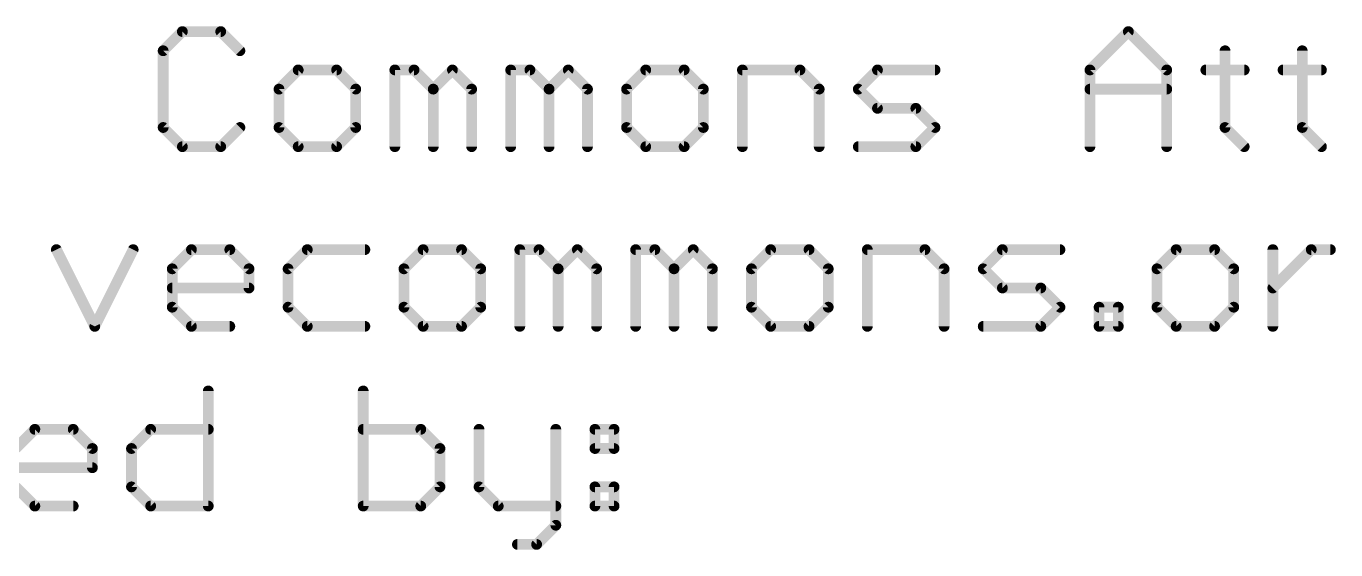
# Model space of a CAD drawing. Extents: x -17 to 166, y -13 to 51.
# Drawn here: x 24.74 to 43.25, y -13.24 to -5.84 of the extents above; entities that cross this region are included whole.
import ezdxf

# ---------------------------------------------------------------- set-up
doc = ezdxf.new("R2010")
doc.units = 0
doc.layers.add('51', color=53, linetype='CONTINUOUS')

msp = doc.modelspace()

# ---------------------------------------------------------------- linework, layer by layer
at = {"layer": '51', "const_width": 0.1524}
for points in [[(26.9491, -5.9168), (26.678, -6.188)], [(27.4915, -5.9168), (26.9491, -5.9168)], [(27.7626, -6.188), (27.4915, -5.9168)], [(39.7752, -6.4591), (40.3176, -5.9168)], [(40.3176, -5.9168), (40.8599, -6.4591)], [(26.678, -6.188), (26.678, -7.2726)], [(41.6836, -6.188), (41.6836, -7.2726)], [(42.775, -6.188), (42.775, -7.2726)], [(28.5863, -6.4591), (28.3151, -6.7303)], [(29.1286, -6.4591), (28.5863, -6.4591)], [(29.3998, -6.7303), (29.1286, -6.4591)], [(29.9523, -7.5438), (29.9523, -6.4591)], [(29.9523, -6.4591), (30.2235, -6.4591)], [(30.2235, -6.4591), (30.4946, -6.7303)], [(30.4946, -6.7303), (30.7658, -6.4591)], [(30.7658, -6.4591), (31.037, -6.7303)], [(31.5895, -7.5438), (31.5895, -6.4591)], [(31.5895, -6.4591), (31.8606, -6.4591)], [(31.8606, -6.4591), (32.1318, -6.7303)], [(32.1318, -6.7303), (32.4029, -6.4591)], [(32.4029, -6.4591), (32.6741, -6.7303)], [(33.4978, -6.4591), (33.2266, -6.7303)], [(34.0401, -6.4591), (33.4978, -6.4591)], [(34.3113, -6.7303), (34.0401, -6.4591)], [(34.8638, -7.5438), (34.8638, -6.4591)], [(34.8638, -6.4591), (35.6773, -6.4591)], [(35.6773, -6.4591), (35.9484, -6.7303)], [(36.5009, -6.7303), (36.7721, -6.4591)], [(36.7721, -6.4591), (37.5856, -6.4591)], [(39.7752, -7.5438), (39.7752, -6.4591)], [(40.8599, -6.4591), (40.8599, -7.5438)], [(41.4124, -6.4591), (41.9547, -6.4591)], [(42.5038, -6.4591), (43.0462, -6.4591)], [(28.3151, -6.7303), (28.3151, -7.2726)], [(29.3998, -7.2726), (29.3998, -6.7303)], [(30.4946, -6.7303), (30.4946, -7.5438)], [(31.037, -6.7303), (31.037, -7.5438)], [(32.1318, -6.7303), (32.1318, -7.5438)], [(32.6741, -6.7303), (32.6741, -7.5438)], [(33.2266, -6.7303), (33.2266, -7.2726)], [(34.3113, -7.2726), (34.3113, -6.7303)], [(35.9484, -6.7303), (35.9484, -7.5438)], [(36.7721, -7.0015), (36.5009, -6.7303)], [(39.7752, -6.7303), (40.8599, -6.7303)], [(37.3144, -7.0015), (36.7721, -7.0015)], [(37.5856, -7.2726), (37.3144, -7.0015)], [(26.678, -7.2726), (26.9491, -7.5438)], [(27.4915, -7.5438), (27.7626, -7.2726)], [(28.3151, -7.2726), (28.5863, -7.5438)], [(29.1286, -7.5438), (29.3998, -7.2726)], [(33.2266, -7.2726), (33.4978, -7.5438)], [(34.0401, -7.5438), (34.3113, -7.2726)], [(37.3144, -7.5438), (37.5856, -7.2726)], [(41.6836, -7.2726), (41.9547, -7.5438)], [(42.775, -7.2726), (43.0462, -7.5438)], [(26.9491, -7.5438), (27.4915, -7.5438)], [(28.5863, -7.5438), (29.1286, -7.5438)], [(33.4978, -7.5438), (34.0401, -7.5438)], [(36.5009, -7.5438), (37.3144, -7.5438)], [(25.1692, -8.9991), (25.7116, -10.0838)], [(25.7116, -10.0838), (26.2539, -8.9991)], [(26.8064, -9.2703), (27.0776, -8.9991)], [(27.0776, -8.9991), (27.6199, -8.9991)], [(27.6199, -8.9991), (27.891, -9.2703)], [(28.7147, -8.9991), (28.4435, -9.2703)], [(29.5282, -8.9991), (28.7147, -8.9991)], [(30.3519, -8.9991), (30.0807, -9.2703)], [(30.8942, -8.9991), (30.3519, -8.9991)], [(31.1654, -9.2703), (30.8942, -8.9991)], [(31.7179, -10.0838), (31.7179, -8.9991)], [(31.7179, -8.9991), (31.989, -8.9991)], [(31.989, -8.9991), (32.2602, -9.2703)], [(32.2602, -9.2703), (32.5314, -8.9991)], [(32.5314, -8.9991), (32.8025, -9.2703)], [(33.355, -10.0838), (33.355, -8.9991)], [(33.355, -8.9991), (33.6262, -8.9991)], [(33.6262, -8.9991), (33.8973, -9.2703)], [(33.8973, -9.2703), (34.1685, -8.9991)], [(34.1685, -8.9991), (34.4397, -9.2703)], [(35.2633, -8.9991), (34.9922, -9.2703)], [(35.8057, -8.9991), (35.2633, -8.9991)], [(36.0768, -9.2703), (35.8057, -8.9991)], [(36.6293, -10.0838), (36.6293, -8.9991)], [(36.6293, -8.9991), (37.4428, -8.9991)], [(37.4428, -8.9991), (37.714, -9.2703)], [(38.2665, -9.2703), (38.5376, -8.9991)], [(38.5376, -8.9991), (39.3511, -8.9991)], [(40.9934, -8.9991), (40.7222, -9.2703)], [(41.5357, -8.9991), (40.9934, -8.9991)], [(41.8069, -9.2703), (41.5357, -8.9991)], [(42.3594, -10.0838), (42.3594, -8.9991)], [(42.3594, -9.5415), (42.9017, -8.9991)], [(42.9017, -8.9991), (43.1729, -8.9991)], [(26.8064, -9.8126), (26.8064, -9.2703)], [(27.891, -9.2703), (27.891, -9.5415)], [(28.4435, -9.2703), (28.4435, -9.8126)], [(30.0807, -9.2703), (30.0807, -9.8126)], [(31.1654, -9.8126), (31.1654, -9.2703)], [(32.2602, -9.2703), (32.2602, -10.0838)], [(32.8025, -9.2703), (32.8025, -10.0838)], [(33.8973, -9.2703), (33.8973, -10.0838)], [(34.4397, -9.2703), (34.4397, -10.0838)], [(34.9922, -9.2703), (34.9922, -9.8126)], [(36.0768, -9.8126), (36.0768, -9.2703)], [(37.714, -9.2703), (37.714, -10.0838)], [(38.5376, -9.5415), (38.2665, -9.2703)], [(40.7222, -9.2703), (40.7222, -9.8126)], [(41.8069, -9.8126), (41.8069, -9.2703)], [(27.891, -9.5415), (26.8064, -9.5415)], [(39.08, -9.5415), (38.5376, -9.5415)], [(39.3511, -9.8126), (39.08, -9.5415)], [(27.0776, -10.0838), (26.8064, -9.8126)], [(28.4435, -9.8126), (28.7147, -10.0838)], [(30.0807, -9.8126), (30.3519, -10.0838)], [(30.8942, -10.0838), (31.1654, -9.8126)], [(34.9922, -9.8126), (35.2633, -10.0838)], [(35.8057, -10.0838), (36.0768, -9.8126)], [(39.08, -10.0838), (39.3511, -9.8126)], [(39.9036, -10.0838), (39.9036, -9.8126)], [(39.9036, -9.8126), (40.1748, -9.8126)], [(40.1748, -9.8126), (40.1748, -10.0838)], [(40.7222, -9.8126), (40.9934, -10.0838)], [(41.5357, -10.0838), (41.8069, -9.8126)], [(27.6199, -10.0838), (27.0776, -10.0838)], [(28.7147, -10.0838), (29.5282, -10.0838)], [(30.3519, -10.0838), (30.8942, -10.0838)], [(35.2633, -10.0838), (35.8057, -10.0838)], [(38.2665, -10.0838), (39.08, -10.0838)], [(40.1748, -10.0838), (39.9036, -10.0838)], [(40.9934, -10.0838), (41.5357, -10.0838)], [(27.3152, -10.9968), (27.3152, -12.6238)], [(29.5049, -10.9968), (29.5049, -12.6238)], [(24.5934, -11.8103), (24.8646, -11.5391)], [(24.8646, -11.5391), (25.4069, -11.5391)], [(25.4069, -11.5391), (25.6781, -11.8103)], [(26.2306, -11.8103), (26.5017, -11.5391)], [(26.5017, -11.5391), (27.3152, -11.5391)], [(30.3184, -11.5391), (29.5049, -11.5391)], [(30.5895, -11.8103), (30.3184, -11.5391)], [(31.142, -11.5391), (31.142, -12.3526)], [(32.2267, -11.5391), (32.2267, -12.895)], [(32.7792, -11.5391), (33.0504, -11.5391)], [(32.7792, -11.8103), (32.7792, -11.5391)], [(33.0504, -11.5391), (33.0504, -11.8103)], [(25.6781, -11.8103), (25.6781, -12.0815)], [(26.2306, -12.3526), (26.2306, -11.8103)], [(30.5895, -12.3526), (30.5895, -11.8103)], [(33.0504, -11.8103), (32.7792, -11.8103)], [(25.6781, -12.0815), (24.5934, -12.0815)], [(24.8646, -12.6238), (24.5934, -12.3526)], [(26.5017, -12.6238), (26.2306, -12.3526)], [(30.3184, -12.6238), (30.5895, -12.3526)], [(31.142, -12.3526), (31.4132, -12.6238)], [(32.7792, -12.3526), (33.0504, -12.3526)], [(32.7792, -12.6238), (32.7792, -12.3526)], [(33.0504, -12.3526), (33.0504, -12.6238)], [(25.4069, -12.6238), (24.8646, -12.6238)], [(27.3152, -12.6238), (26.5017, -12.6238)], [(29.5049, -12.6238), (30.3184, -12.6238)], [(31.4132, -12.6238), (32.2267, -12.6238)], [(33.0504, -12.6238), (32.7792, -12.6238)], [(32.2267, -12.895), (31.9555, -13.1661)], [(31.9555, -13.1661), (31.6844, -13.1661)]]:
    msp.add_lwpolyline(points, dxfattribs=at)
at = {"layer": '51', "const_width": 0.0762}
for points in [[(26.9491, -5.8787, 1), (26.9491, -5.9549)], [(26.9761, -5.9438, 1), (26.9222, -5.8899)], [(27.5184, -5.8899, 1), (27.4645, -5.9438)], [(27.4915, -5.9549, 1), (27.4915, -5.8787)], [(40.3445, -5.8899, 1), (40.2906, -5.9438)], [(40.3445, -5.9438, 1), (40.2906, -5.8899)], [(26.651, -6.161, 1), (26.7049, -6.2149)], [(26.7161, -6.188, 1), (26.6399, -6.188)], [(27.7357, -6.2149, 1), (27.7896, -6.161)], [(41.7217, -6.188, 1), (41.6455, -6.188)], [(42.8131, -6.188, 1), (42.7369, -6.188)], [(28.5863, -6.421, 1), (28.5863, -6.4972)], [(28.6132, -6.4861, 1), (28.5594, -6.4322)], [(29.1556, -6.4322, 1), (29.1017, -6.4861)], [(29.1286, -6.4972, 1), (29.1286, -6.421)], [(29.9904, -6.4591, 1), (29.9142, -6.4591)], [(29.9523, -6.421, 1), (29.9523, -6.4972)], [(30.2504, -6.4322, 1), (30.1965, -6.4861)], [(30.2235, -6.4972, 1), (30.2235, -6.421)], [(30.7927, -6.4322, 1), (30.7388, -6.4861)], [(30.7927, -6.4861, 1), (30.7388, -6.4322)], [(31.6276, -6.4591, 1), (31.5514, -6.4591)], [(31.5895, -6.421, 1), (31.5895, -6.4972)], [(31.8876, -6.4322, 1), (31.8337, -6.4861)], [(31.8606, -6.4972, 1), (31.8606, -6.421)], [(32.4299, -6.4322, 1), (32.376, -6.4861)], [(32.4299, -6.4861, 1), (32.376, -6.4322)], [(33.4978, -6.421, 1), (33.4978, -6.4972)], [(33.5247, -6.4861, 1), (33.4708, -6.4322)], [(34.067, -6.4322, 1), (34.0132, -6.4861)], [(34.0401, -6.4972, 1), (34.0401, -6.421)], [(34.9019, -6.4591, 1), (34.8257, -6.4591)], [(34.8638, -6.421, 1), (34.8638, -6.4972)], [(35.7042, -6.4322, 1), (35.6503, -6.4861)], [(35.6773, -6.4972, 1), (35.6773, -6.421)], [(36.7721, -6.421, 1), (36.7721, -6.4972)], [(36.799, -6.4861, 1), (36.7451, -6.4322)], [(37.5856, -6.4972, 1), (37.5856, -6.421)], [(39.8133, -6.4591, 1), (39.7371, -6.4591)], [(39.7483, -6.4322, 1), (39.8022, -6.4861)], [(40.898, -6.4591, 1), (40.8218, -6.4591)], [(40.8329, -6.4861, 1), (40.8868, -6.4322)], [(41.4124, -6.421, 1), (41.4124, -6.4972)], [(41.9547, -6.4972, 1), (41.9547, -6.421)], [(42.5038, -6.421, 1), (42.5038, -6.4972)], [(43.0462, -6.4972, 1), (43.0462, -6.421)], [(28.3532, -6.7303, 1), (28.277, -6.7303)], [(29.4379, -6.7303, 1), (29.3617, -6.7303)], [(30.5327, -6.7303, 1), (30.4565, -6.7303)], [(31.0751, -6.7303, 1), (30.9989, -6.7303)], [(32.1699, -6.7303, 1), (32.0937, -6.7303)], [(32.7122, -6.7303, 1), (32.636, -6.7303)], [(33.2647, -6.7303, 1), (33.1885, -6.7303)], [(34.3494, -6.7303, 1), (34.2732, -6.7303)], [(35.9865, -6.7303, 1), (35.9103, -6.7303)], [(36.5279, -6.7034, 1), (36.474, -6.7572)], [(39.7752, -6.6922, 1), (39.7752, -6.7684)], [(40.8599, -6.7684, 1), (40.8599, -6.6922)], [(28.2882, -6.7034, 1), (28.3421, -6.7572)], [(29.3729, -6.7572, 1), (29.4267, -6.7034)], [(30.4677, -6.7034, 1), (30.5216, -6.7572)], [(30.4677, -6.7572, 1), (30.5216, -6.7034)], [(31.01, -6.7572, 1), (31.0639, -6.7034)], [(32.1048, -6.7034, 1), (32.1587, -6.7572)], [(32.1048, -6.7572, 1), (32.1587, -6.7034)], [(32.6472, -6.7572, 1), (32.7011, -6.7034)], [(33.1997, -6.7034, 1), (33.2535, -6.7572)], [(34.2843, -6.7572, 1), (34.3382, -6.7034)], [(35.9215, -6.7572, 1), (35.9754, -6.7034)], [(36.474, -6.7034, 1), (36.5279, -6.7572)], [(36.7721, -6.9634, 1), (36.7721, -7.0396)], [(36.7451, -7.0284, 1), (36.799, -6.9745)], [(37.3414, -6.9745, 1), (37.2875, -7.0284)], [(37.3144, -7.0396, 1), (37.3144, -6.9634)], [(26.7049, -7.2457, 1), (26.651, -7.2996)], [(27.7896, -7.2996, 1), (27.7357, -7.2457)], [(28.3421, -7.2457, 1), (28.2882, -7.2996)], [(29.4267, -7.2996, 1), (29.3729, -7.2457)], [(33.2535, -7.2457, 1), (33.1997, -7.2996)], [(34.3382, -7.2996, 1), (34.2843, -7.2457)], [(37.6125, -7.2996, 1), (37.5586, -7.2457)], [(37.5586, -7.2996, 1), (37.6125, -7.2457)], [(41.7105, -7.2457, 1), (41.6566, -7.2996)], [(42.8019, -7.2457, 1), (42.748, -7.2996)], [(26.6399, -7.2726, 1), (26.7161, -7.2726)], [(28.277, -7.2726, 1), (28.3532, -7.2726)], [(29.3617, -7.2726, 1), (29.4379, -7.2726)], [(33.1885, -7.2726, 1), (33.2647, -7.2726)], [(34.2732, -7.2726, 1), (34.3494, -7.2726)], [(41.6455, -7.2726, 1), (41.7217, -7.2726)], [(42.7369, -7.2726, 1), (42.8131, -7.2726)], [(26.9491, -7.5057, 1), (26.9491, -7.5819)], [(26.9222, -7.5707, 1), (26.9761, -7.5169)], [(27.4645, -7.5169, 1), (27.5184, -7.5707)], [(27.4915, -7.5819, 1), (27.4915, -7.5057)], [(28.5863, -7.5057, 1), (28.5863, -7.5819)], [(28.5594, -7.5707, 1), (28.6132, -7.5169)], [(29.1017, -7.5169, 1), (29.1556, -7.5707)], [(29.1286, -7.5819, 1), (29.1286, -7.5057)], [(29.9142, -7.5438, 1), (29.9904, -7.5438)], [(30.4565, -7.5438, 1), (30.5327, -7.5438)], [(30.9989, -7.5438, 1), (31.0751, -7.5438)], [(31.5514, -7.5438, 1), (31.6276, -7.5438)], [(32.0937, -7.5438, 1), (32.1699, -7.5438)], [(32.636, -7.5438, 1), (32.7122, -7.5438)], [(33.4978, -7.5057, 1), (33.4978, -7.5819)], [(33.4708, -7.5707, 1), (33.5247, -7.5169)], [(34.0132, -7.5169, 1), (34.067, -7.5707)], [(34.0401, -7.5819, 1), (34.0401, -7.5057)], [(34.8257, -7.5438, 1), (34.9019, -7.5438)], [(35.9103, -7.5438, 1), (35.9865, -7.5438)], [(36.5009, -7.5057, 1), (36.5009, -7.5819)], [(37.2875, -7.5169, 1), (37.3414, -7.5707)], [(37.3144, -7.5819, 1), (37.3144, -7.5057)], [(39.7371, -7.5438, 1), (39.8133, -7.5438)], [(40.8218, -7.5438, 1), (40.898, -7.5438)], [(41.9278, -7.5707, 1), (41.9817, -7.5169)], [(43.0192, -7.5707, 1), (43.0731, -7.5169)], [(25.2033, -8.9821, 1), (25.1352, -9.0162)], [(26.288, -9.0162, 1), (26.2198, -8.9821)], [(27.0776, -8.961, 1), (27.0776, -9.0372)], [(27.1045, -9.0261, 1), (27.0506, -8.9722)], [(27.6468, -8.9722, 1), (27.5929, -9.0261)], [(27.6199, -9.0372, 1), (27.6199, -8.961)], [(28.7147, -8.961, 1), (28.7147, -9.0372)], [(28.7416, -9.0261, 1), (28.6878, -8.9722)], [(29.5282, -9.0372, 1), (29.5282, -8.961)], [(30.3519, -8.961, 1), (30.3519, -9.0372)], [(30.3788, -9.0261, 1), (30.3249, -8.9722)], [(30.9211, -8.9722, 1), (30.8673, -9.0261)], [(30.8942, -9.0372, 1), (30.8942, -8.961)], [(31.756, -8.9991, 1), (31.6798, -8.9991)], [(31.7179, -8.961, 1), (31.7179, -9.0372)], [(32.016, -8.9722, 1), (31.9621, -9.0261)], [(31.989, -9.0372, 1), (31.989, -8.961)], [(32.5583, -8.9722, 1), (32.5044, -9.0261)], [(32.5583, -9.0261, 1), (32.5044, -8.9722)], [(33.3931, -8.9991, 1), (33.3169, -8.9991)], [(33.355, -8.961, 1), (33.355, -9.0372)], [(33.6531, -8.9722, 1), (33.5992, -9.0261)], [(33.6262, -9.0372, 1), (33.6262, -8.961)], [(34.1954, -8.9722, 1), (34.1416, -9.0261)], [(34.1954, -9.0261, 1), (34.1416, -8.9722)], [(35.2633, -8.961, 1), (35.2633, -9.0372)], [(35.2903, -9.0261, 1), (35.2364, -8.9722)], [(35.8326, -8.9722, 1), (35.7787, -9.0261)], [(35.8057, -9.0372, 1), (35.8057, -8.961)], [(36.6674, -8.9991, 1), (36.5912, -8.9991)], [(36.6293, -8.961, 1), (36.6293, -9.0372)], [(37.4698, -8.9722, 1), (37.4159, -9.0261)], [(37.4428, -9.0372, 1), (37.4428, -8.961)], [(38.5376, -8.961, 1), (38.5376, -9.0372)], [(38.5646, -9.0261, 1), (38.5107, -8.9722)], [(39.3511, -9.0372, 1), (39.3511, -8.961)], [(40.9934, -8.961, 1), (40.9934, -9.0372)], [(41.0203, -9.0261, 1), (40.9664, -8.9722)], [(41.5627, -8.9722, 1), (41.5088, -9.0261)], [(41.5357, -9.0372, 1), (41.5357, -8.961)], [(42.3975, -8.9991, 1), (42.3213, -8.9991)], [(42.9017, -8.961, 1), (42.9017, -9.0372)], [(42.9286, -9.0261, 1), (42.8748, -8.9722)], [(43.1729, -9.0372, 1), (43.1729, -8.961)], [(26.8445, -9.2703, 1), (26.7683, -9.2703)], [(26.7794, -9.2434, 1), (26.8333, -9.2972)], [(27.9291, -9.2703, 1), (27.8529, -9.2703)], [(27.8641, -9.2972, 1), (27.918, -9.2434)], [(28.4816, -9.2703, 1), (28.4054, -9.2703)], [(28.4166, -9.2434, 1), (28.4705, -9.2972)], [(30.1188, -9.2703, 1), (30.0426, -9.2703)], [(30.0538, -9.2434, 1), (30.1076, -9.2972)], [(31.2035, -9.2703, 1), (31.1273, -9.2703)], [(31.1384, -9.2972, 1), (31.1923, -9.2434)], [(32.2983, -9.2703, 1), (32.2221, -9.2703)], [(32.2332, -9.2434, 1), (32.2871, -9.2972)], [(32.2332, -9.2972, 1), (32.2871, -9.2434)], [(32.8406, -9.2703, 1), (32.7644, -9.2703)], [(32.7756, -9.2972, 1), (32.8295, -9.2434)], [(33.9354, -9.2703, 1), (33.8592, -9.2703)], [(33.8704, -9.2434, 1), (33.9243, -9.2972)], [(33.8704, -9.2972, 1), (33.9243, -9.2434)], [(34.4778, -9.2703, 1), (34.4016, -9.2703)], [(34.4127, -9.2972, 1), (34.4666, -9.2434)], [(35.0303, -9.2703, 1), (34.9541, -9.2703)], [(34.9652, -9.2434, 1), (35.0191, -9.2972)], [(36.1149, -9.2703, 1), (36.0387, -9.2703)], [(36.0499, -9.2972, 1), (36.1038, -9.2434)], [(37.7521, -9.2703, 1), (37.6759, -9.2703)], [(37.687, -9.2972, 1), (37.7409, -9.2434)], [(38.2934, -9.2434, 1), (38.2395, -9.2972)], [(38.2395, -9.2434, 1), (38.2934, -9.2972)], [(40.7603, -9.2703, 1), (40.6841, -9.2703)], [(40.6953, -9.2434, 1), (40.7492, -9.2972)], [(41.845, -9.2703, 1), (41.7688, -9.2703)], [(41.7799, -9.2972, 1), (41.8338, -9.2434)], [(26.8064, -9.5034, 1), (26.8064, -9.5796)], [(27.8529, -9.5415, 1), (27.9291, -9.5415)], [(27.891, -9.5796, 1), (27.891, -9.5034)], [(38.5376, -9.5034, 1), (38.5376, -9.5796)], [(38.5107, -9.5684, 1), (38.5646, -9.5145)], [(39.1069, -9.5145, 1), (39.053, -9.5684)], [(39.08, -9.5796, 1), (39.08, -9.5034)], [(42.3324, -9.5145, 1), (42.3863, -9.5684)], [(26.8333, -9.7857, 1), (26.7794, -9.8396)], [(26.7683, -9.8126, 1), (26.8445, -9.8126)], [(28.4705, -9.7857, 1), (28.4166, -9.8396)], [(28.4054, -9.8126, 1), (28.4816, -9.8126)], [(30.1076, -9.7857, 1), (30.0538, -9.8396)], [(30.0426, -9.8126, 1), (30.1188, -9.8126)], [(31.1273, -9.8126, 1), (31.2035, -9.8126)], [(31.1923, -9.8396, 1), (31.1384, -9.7857)], [(35.0191, -9.7857, 1), (34.9652, -9.8396)], [(34.9541, -9.8126, 1), (35.0303, -9.8126)], [(36.0387, -9.8126, 1), (36.1149, -9.8126)], [(36.1038, -9.8396, 1), (36.0499, -9.7857)], [(39.3781, -9.8396, 1), (39.3242, -9.7857)], [(39.3242, -9.8396, 1), (39.3781, -9.7857)], [(39.9417, -9.8126, 1), (39.8655, -9.8126)], [(39.9036, -9.7745, 1), (39.9036, -9.8507)], [(40.2129, -9.8126, 1), (40.1367, -9.8126)], [(40.1748, -9.8507, 1), (40.1748, -9.7745)], [(40.7492, -9.7857, 1), (40.6953, -9.8396)], [(40.6841, -9.8126, 1), (40.7603, -9.8126)], [(41.7688, -9.8126, 1), (41.845, -9.8126)], [(41.8338, -9.8396, 1), (41.7799, -9.7857)], [(25.6775, -10.0668, 1), (25.7456, -10.1008)], [(25.6775, -10.1008, 1), (25.7456, -10.0668)], [(27.0776, -10.0457, 1), (27.0776, -10.1219)], [(27.0506, -10.1107, 1), (27.1045, -10.0569)], [(27.6199, -10.1219, 1), (27.6199, -10.0457)], [(28.7147, -10.0457, 1), (28.7147, -10.1219)], [(28.6878, -10.1107, 1), (28.7416, -10.0569)], [(29.5282, -10.1219, 1), (29.5282, -10.0457)], [(30.3519, -10.0457, 1), (30.3519, -10.1219)], [(30.3249, -10.1107, 1), (30.3788, -10.0569)], [(30.8673, -10.0569, 1), (30.9211, -10.1107)], [(30.8942, -10.1219, 1), (30.8942, -10.0457)], [(31.6798, -10.0838, 1), (31.756, -10.0838)], [(32.2221, -10.0838, 1), (32.2983, -10.0838)], [(32.7644, -10.0838, 1), (32.8406, -10.0838)], [(33.3169, -10.0838, 1), (33.3931, -10.0838)], [(33.8592, -10.0838, 1), (33.9354, -10.0838)], [(34.4016, -10.0838, 1), (34.4778, -10.0838)], [(35.2633, -10.0457, 1), (35.2633, -10.1219)], [(35.2364, -10.1107, 1), (35.2903, -10.0569)], [(35.7787, -10.0569, 1), (35.8326, -10.1107)], [(35.8057, -10.1219, 1), (35.8057, -10.0457)], [(36.5912, -10.0838, 1), (36.6674, -10.0838)], [(37.6759, -10.0838, 1), (37.7521, -10.0838)], [(38.2665, -10.0457, 1), (38.2665, -10.1219)], [(39.053, -10.0569, 1), (39.1069, -10.1107)], [(39.08, -10.1219, 1), (39.08, -10.0457)], [(39.9036, -10.0457, 1), (39.9036, -10.1219)], [(39.8655, -10.0838, 1), (39.9417, -10.0838)], [(40.1367, -10.0838, 1), (40.2129, -10.0838)], [(40.1748, -10.1219, 1), (40.1748, -10.0457)], [(40.9934, -10.0457, 1), (40.9934, -10.1219)], [(40.9664, -10.1107, 1), (41.0203, -10.0569)], [(41.5088, -10.0569, 1), (41.5626, -10.1107)], [(41.5357, -10.1219, 1), (41.5357, -10.0457)], [(42.3213, -10.0838, 1), (42.3975, -10.0838)], [(27.3533, -10.9968, 1), (27.2771, -10.9968)], [(29.543, -10.9968, 1), (29.4668, -10.9968)], [(24.8646, -11.501, 1), (24.8646, -11.5772)], [(24.8915, -11.5661, 1), (24.8376, -11.5122)], [(25.4339, -11.5122, 1), (25.38, -11.5661)], [(25.4069, -11.5772, 1), (25.4069, -11.501)], [(26.5017, -11.501, 1), (26.5017, -11.5772)], [(26.5287, -11.5661, 1), (26.4748, -11.5122)], [(27.3152, -11.5772, 1), (27.3152, -11.501)], [(29.5049, -11.501, 1), (29.5049, -11.5772)], [(30.3453, -11.5122, 1), (30.2914, -11.5661)], [(30.3184, -11.5772, 1), (30.3184, -11.501)], [(31.1801, -11.5391, 1), (31.1039, -11.5391)], [(32.2648, -11.5391, 1), (32.1886, -11.5391)], [(32.7792, -11.501, 1), (32.7792, -11.5772)], [(32.8173, -11.5391, 1), (32.7411, -11.5391)], [(33.0885, -11.5391, 1), (33.0123, -11.5391)], [(33.0504, -11.5772, 1), (33.0504, -11.501)], [(25.7162, -11.8103, 1), (25.64, -11.8103)], [(25.6511, -11.8372, 1), (25.705, -11.7834)], [(26.2687, -11.8103, 1), (26.1925, -11.8103)], [(26.2036, -11.7834, 1), (26.2575, -11.8372)], [(30.6276, -11.8103, 1), (30.5514, -11.8103)], [(30.5626, -11.8372, 1), (30.6165, -11.7834)], [(32.7792, -11.7722, 1), (32.7792, -11.8484)], [(32.7411, -11.8103, 1), (32.8173, -11.8103)], [(33.0123, -11.8103, 1), (33.0885, -11.8103)], [(33.0504, -11.8484, 1), (33.0504, -11.7722)], [(25.6781, -12.1196, 1), (25.6781, -12.0434)], [(25.64, -12.0815, 1), (25.7162, -12.0815)], [(26.2575, -12.3257, 1), (26.2036, -12.3796)], [(26.1925, -12.3526, 1), (26.2687, -12.3526)], [(30.5514, -12.3526, 1), (30.6276, -12.3526)], [(30.6165, -12.3796, 1), (30.5626, -12.3257)], [(31.169, -12.3257, 1), (31.1151, -12.3796)], [(31.1039, -12.3526, 1), (31.1801, -12.3526)], [(32.7792, -12.3145, 1), (32.7792, -12.3907)], [(32.8173, -12.3526, 1), (32.7411, -12.3526)], [(33.0885, -12.3526, 1), (33.0123, -12.3526)], [(33.0504, -12.3907, 1), (33.0504, -12.3145)], [(24.8646, -12.5857, 1), (24.8646, -12.6619)], [(24.8376, -12.6507, 1), (24.8915, -12.5969)], [(25.4069, -12.6619, 1), (25.4069, -12.5857)], [(26.5017, -12.5857, 1), (26.5017, -12.6619)], [(26.4748, -12.6507, 1), (26.5287, -12.5969)], [(27.3152, -12.6619, 1), (27.3152, -12.5857)], [(29.5049, -12.5857, 1), (29.5049, -12.6619)], [(30.2914, -12.5969, 1), (30.3453, -12.6507)], [(30.3184, -12.6619, 1), (30.3184, -12.5857)], [(31.4132, -12.5857, 1), (31.4132, -12.6619)], [(31.3863, -12.6507, 1), (31.4401, -12.5969)], [(32.2267, -12.6619, 1), (32.2267, -12.5857)], [(32.7792, -12.5857, 1), (32.7792, -12.6619)], [(33.0504, -12.6619, 1), (33.0504, -12.5857)], [(27.2771, -12.6238, 1), (27.3533, -12.6238)], [(29.4668, -12.6238, 1), (29.543, -12.6238)], [(32.7411, -12.6238, 1), (32.8173, -12.6238)], [(33.0123, -12.6238, 1), (33.0885, -12.6238)], [(32.1886, -12.895, 1), (32.2648, -12.895)], [(32.2536, -12.9219, 1), (32.1998, -12.868)], [(31.6844, -13.128, 1), (31.6844, -13.2042)], [(31.9286, -13.1392, 1), (31.9825, -13.1931)], [(31.9555, -13.2042, 1), (31.9555, -13.128)]]:
    msp.add_lwpolyline(points, format="xyb", dxfattribs=at)

doc.saveas('drawing.dxf')
